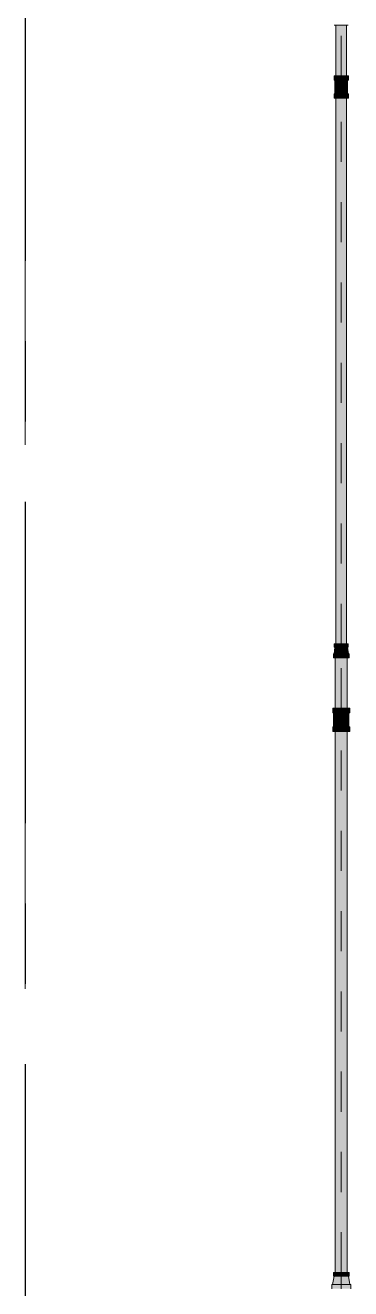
# Model space of a CAD drawing. Header units: millimetres. Extents: x -4000 to 187956, y -58990 to 162485.
# Drawn here: x 13000 to 14288, y 46950 to 51944 of the extents above; entities that cross this region are included whole.
import ezdxf

# ---------------------------------------------------------------- set-up
doc = ezdxf.new("R2010")
doc.units = ezdxf.units.MM
for name, pattern in [('Dash 1_16_', [317.5, 158.75, -158.75]), ('Grid Line', [2222.5, 1270, -317.5, 317.5, -317.5]), ('Grid Line 12_5mm', [2150, 1250, -300, 300, -300])]:
    doc.linetypes.add(name, pattern=pattern)
for name, color, linetype, lineweight in [('P-PIPE', 3, 'Continuous', 9), ('P-PIPE-CNTR', 3, 'Continuous', 9), ('S-GRID', 1, 'Continuous', 30)]:
    doc.layers.add(name, color=color, linetype=linetype, lineweight=lineweight)

# ---------------------------------------------------------------- blocks, each defined once
blk = doc.blocks.new('CMF2_NHAXUONG_A_rvt-1-FFS - TANG 1')
at = {"layer": 'S-GRID', "linetype": 'Grid Line 12_5mm', "lineweight": 9}
blk.add_line((13000, 161185.2), (13000, -16487.4), dxfattribs=at)
blk.add_line((13000, 161185.2), (13000, -16487.4), dxfattribs=at)

msp = doc.modelspace()

# ---------------------------------------------------------------- block references
at = {"lineweight": 5}
msp.add_blockref('CMF2_NHAXUONG_A_rvt-1-FFS - TANG 1', (0, 0), dxfattribs=at)

# ---------------------------------------------------------------- next in the draw order: hatches: boundary and pattern name
at = {"layer": 'P-PIPE', "transparency": 33554534}
for points in [[(14228.9, 51743.9), (14250, 51743.9), (14250, 51944.1), (14228.9, 51944.1), (14228.9, 51853.6)], [(14250, 51743.9), (14271.1, 51743.9), (14270.4, 51944.1), (14250, 51944.1), (14250, 51853.6)], [(14229.8, 51727.2), (14250, 51727.2), (14250, 51743.9), (14221.4, 51743.9), (14222.3, 51727.2), (14225.2, 51727.2)], [(14250, 51727.2), (14278.6, 51727.2), (14277.7, 51743.9), (14250, 51743.9)], [(14248.4, 51673.3), (14250, 51673.3), (14250, 51679.1), (14240.8, 51681.4), (14233.9, 51686.9), (14231.7, 51689.6), (14229.2, 51696.3), (14229.2, 51704.1), (14233.9, 51713.6), (14237.7, 51717.2), (14244.3, 51720.3), (14250, 51721.4), (14250, 51727.2), (14224.7, 51727.2), (14225.6, 51673.3), (14246.7, 51673.3)], [(14250, 51676.1), (14256.2, 51676.9), (14262.1, 51679.4), (14267.1, 51683.2), (14270.9, 51688.2), (14273.3, 51694), (14274.1, 51700.2), (14273.3, 51706.5), (14270.9, 51712.3), (14267.1, 51717.3), (14262.1, 51721.1), (14256.2, 51723.5), (14250, 51724.3), (14243.8, 51723.5), (14237.9, 51721.1), (14233, 51717.3), (14229.1, 51712.3), (14226.7, 51706.5), (14225.9, 51700.2), (14226.7, 51694), (14229.1, 51688.2), (14233, 51683.2), (14237.9, 51679.4), (14243.8, 51676.9)], [(14250, 51683.5), (14254.3, 51684.1), (14261.8, 51688.4), (14266.1, 51695.9), (14266.1, 51704.6), (14261.8, 51712), (14254.3, 51716.4), (14245.7, 51716.4), (14238.2, 51712), (14233.9, 51704.6), (14233.9, 51695.9), (14238.2, 51688.4), (14245.7, 51684.1)], [(14267.9, 51673.3), (14275.3, 51673.3), (14274.4, 51727.2), (14250, 51727.2), (14250, 51721.4), (14259.2, 51719), (14266.1, 51713.6), (14268.3, 51710.9), (14270.8, 51704.1), (14270.8, 51696.3), (14266.1, 51686.9), (14262.3, 51683.3), (14255.7, 51680.1), (14250, 51679.1), (14250, 51673.3), (14265.3, 51673.3)], [(14250, 51656.6), (14250, 51673.3), (14221.4, 51673.3), (14222.3, 51656.6), (14242.6, 51656.6)], [(14250, 49498.7), (14250, 51656.6), (14228.9, 51656.6), (14229.6, 49498.7), (14244.5, 49498.7)], [(14270.2, 51656.6), (14278.6, 51656.6), (14277.7, 51673.3), (14250, 51673.3), (14250, 51656.6), (14264.3, 51656.6)], [(14250, 49498.7), (14271.1, 49498.7), (14270.4, 51656.6), (14250, 51656.6), (14250, 49809.5)], [(14250, 49485.4), (14277.4, 49485.4), (14276.4, 49498.7), (14222.7, 49498.7), (14223.6, 49485.4), (14242.9, 49485.4)], [(14228.2, 49444.1), (14280.8, 49444.1), (14279.8, 49459), (14219.2, 49459), (14220.3, 49444.1), (14223.3, 49444.1)], [(14269.9, 49459), (14278.1, 49459), (14273.9, 49485.4), (14225.2, 49485.4), (14222.9, 49459), (14264, 49459)], [(14225.9, 49244.5), (14250, 49244.5), (14250, 49444.1), (14225.9, 49444.1)], [(14267.1, 49244.5), (14274.1, 49244.5), (14273.3, 49444.1), (14250, 49444.1), (14250, 49244.5), (14262.1, 49244.5)], [(14250, 49226.1), (14250, 49244.5), (14216.2, 49244.5), (14217.4, 49226.1), (14241.3, 49226.1)], [(14273.9, 49226.1), (14283.8, 49226.1), (14282.6, 49244.5), (14250, 49244.5), (14250, 49226.1), (14266.9, 49226.1)], [(14224, 49170.4), (14250, 49170.4), (14250, 49177.1), (14242.6, 49178.5), (14236.3, 49182.2), (14231.7, 49187.6), (14229.2, 49194.5), (14229.2, 49202.1), (14231.7, 49208.9), (14236.3, 49214.4), (14242.6, 49218.1), (14250, 49219.4), (14250, 49226.1), (14220, 49225.5), (14221, 49170.4)], [(14250, 49174.2), (14256.2, 49175), (14262.1, 49177.4), (14267.1, 49181.2), (14270.9, 49186.2), (14273.3, 49192), (14274.1, 49198.3), (14273.3, 49204.5), (14270.9, 49210.3), (14267.1, 49215.3), (14262.1, 49219.2), (14256.2, 49221.6), (14250, 49222.4), (14243.8, 49221.6), (14237.9, 49219.2), (14233, 49215.3), (14229.1, 49210.3), (14226.7, 49204.5), (14225.9, 49198.3), (14226.7, 49192), (14229.1, 49186.2), (14233, 49181.2), (14237.9, 49177.4), (14243.8, 49175)], [(14250, 49181.6), (14254.3, 49182.1), (14261.8, 49186.5), (14266.1, 49193.9), (14266.1, 49202.6), (14261.8, 49210.1), (14254.3, 49214.4), (14245.7, 49214.4), (14238.2, 49210.1), (14233.9, 49202.6), (14233.9, 49193.9), (14238.2, 49186.5), (14245.7, 49182.1)], [(14276, 49170.4), (14280, 49170.4), (14279, 49226.1), (14250, 49225.5), (14250, 49219.4), (14257.5, 49218.1), (14263.7, 49214.4), (14268.3, 49208.9), (14270.8, 49202.1), (14270.8, 49194.5), (14268.3, 49187.6), (14263.7, 49182.2), (14257.5, 49178.5), (14250, 49177.1), (14250, 49170.4), (14271.2, 49170.4)], [(14250, 49152), (14250, 49170.4), (14216.2, 49170.4), (14217.4, 49152), (14241.3, 49152)], [(14243.8, 47014.2), (14250, 47014.2), (14250, 49152), (14225.9, 49152), (14226.7, 47014.2), (14237.9, 47014.2)], [(14283.8, 49152), (14282.6, 49170.4), (14250, 49170.4), (14250, 49152), (14282.6, 49152)], [(14256.2, 47014.2), (14274.1, 47014.2), (14273.3, 49152), (14250, 49152), (14250, 47014.2)], [(14267.3, 46966.7), (14284.5, 46966.7), (14277.1, 46999.3), (14221.9, 46999.3), (14216.6, 46966.7), (14258.9, 46966.7)], [(14250, 46999.3), (14280.8, 46999.3), (14279.8, 47014.2), (14219.2, 47014.2), (14220.3, 46999.3), (14242, 46999.3)], [(14223.4, 46949.9), (14287.7, 46949.9), (14287.7, 46966.7), (14212.4, 46966.7), (14212.4, 46949.9), (14217.4, 46949.9)]]:
    msp.add_hatch(color=1, dxfattribs=at).paths.add_polyline_path(points)

# ---------------------------------------------------------------- next in the draw order: linework, layer by layer
at = {"layer": 'P-PIPE', "color": 20, "lineweight": 13}
for p, q in [((14222.7, 51944.1), (14277.4, 51944.1)), ((14222.7, 51944.1), (14228.7, 51944.1)), ((14228.9, 51944.1), (14228.9, 51743.9)), ((14229.6, 51944.1), (14228.9, 51944.1)), ((14268.3, 51944.1), (14231.7, 51944.1)), ((14231.7, 51944.1), (14268.4, 51944.1)), ((14271.1, 51944.1), (14270.4, 51944.1)), ((14271.1, 51743.9), (14271.1, 51944.1)), ((14271.3, 51944.1), (14277.4, 51944.1)), ((14221.4, 51743.9), (14221.4, 51727.2)), ((14228.8, 51743.9), (14221.4, 51743.9)), ((14250, 51743.9), (14221.4, 51743.9)), ((14228.9, 51743.9), (14229.6, 51743.9)), ((14229.7, 51743.9), (14235.1, 51743.9)), ((14235, 51743.9), (14229.8, 51743.9)), ((14235.6, 51743.9), (14264.4, 51743.9)), ((14250, 51743.9), (14235.7, 51743.9)), ((14264.3, 51743.9), (14250, 51743.9)), ((14278.6, 51743.9), (14250, 51743.9)), ((14264.9, 51743.9), (14270.3, 51743.9)), ((14270.2, 51743.9), (14265, 51743.9)), ((14270.4, 51743.9), (14271.1, 51743.9)), ((14278.6, 51743.9), (14271.2, 51743.9)), ((14278.6, 51727.2), (14278.6, 51743.9)), ((14221.4, 51727.2), (14224.6, 51727.2)), ((14221.4, 51727.2), (14250, 51727.2)), ((14224.7, 51727.2), (14224.7, 51673.3)), ((14225.6, 51727.2), (14224.7, 51727.2)), ((14225.6, 51727.2), (14224.7, 51727.2)), ((14225.5, 51727.2), (14234.7, 51727.2)), ((14234.6, 51727.2), (14225.6, 51727.2)), ((14242.6, 51727.2), (14225.6, 51727.2)), ((14241.9, 51727.2), (14235.6, 51727.2)), ((14235.7, 51727.2), (14241.9, 51727.2)), ((14243.4, 51727.2), (14250, 51727.2)), ((14250, 51727.2), (14243.5, 51727.2)), ((14250, 51727.2), (14243.5, 51727.2)), ((14250, 51727.2), (14256.6, 51727.2)), ((14250, 51727.2), (14278.6, 51727.2)), ((14256.5, 51727.2), (14250, 51727.2)), ((14256.5, 51727.2), (14250, 51727.2)), ((14275.3, 51727.2), (14257.4, 51727.2)), ((14258.1, 51727.2), (14264.3, 51727.2)), ((14264.4, 51727.2), (14258.1, 51727.2)), ((14265.3, 51727.2), (14274.5, 51727.2)), ((14275.3, 51727.2), (14265.4, 51727.2)), ((14275.3, 51673.3), (14275.3, 51727.2)), ((14275.4, 51727.2), (14278.6, 51727.2)), ((14221.4, 51673.3), (14221.4, 51656.6)), ((14224.6, 51673.3), (14221.4, 51673.3)), ((14250, 51673.3), (14221.4, 51673.3)), ((14221.4, 51656.6), (14228.8, 51656.6)), ((14221.4, 51656.6), (14250, 51656.6)), ((14224.7, 51673.3), (14234.6, 51673.3)), ((14224.7, 51673.3), (14242.6, 51673.3)), ((14234.7, 51673.3), (14225.5, 51673.3)), ((14228.9, 51656.6), (14228.9, 49498.7)), ((14229.6, 51656.6), (14228.9, 51656.6)), ((14235.1, 51656.6), (14229.7, 51656.6)), ((14229.8, 51656.6), (14235, 51656.6)), ((14235.6, 51673.3), (14241.9, 51673.3)), ((14264.4, 51656.6), (14235.6, 51656.6)), ((14241.9, 51673.3), (14235.7, 51673.3)), ((14235.7, 51656.6), (14250, 51656.6)), ((14250, 51673.3), (14243.4, 51673.3)), ((14243.5, 51673.3), (14250, 51673.3)), ((14243.5, 51673.3), (14250, 51673.3)), ((14256.6, 51673.3), (14250, 51673.3)), ((14278.6, 51673.3), (14250, 51673.3)), ((14250, 51673.3), (14256.5, 51673.3)), ((14250, 51673.3), (14256.5, 51673.3)), ((14250, 51656.6), (14264.3, 51656.6)), ((14250, 51656.6), (14278.6, 51656.6)), ((14257.4, 51673.3), (14274.4, 51673.3)), ((14264.3, 51673.3), (14258.1, 51673.3)), ((14258.1, 51673.3), (14264.4, 51673.3)), ((14270.3, 51656.6), (14264.9, 51656.6)), ((14265, 51656.6), (14270.2, 51656.6)), ((14274.5, 51673.3), (14265.3, 51673.3)), ((14265.4, 51673.3), (14274.4, 51673.3)), ((14271.1, 51656.6), (14270.4, 51656.6)), ((14271.1, 49498.7), (14271.1, 51656.6)), ((14271.2, 51656.6), (14278.6, 51656.6)), ((14274.4, 51673.3), (14275.3, 51673.3)), ((14274.4, 51673.3), (14275.3, 51673.3)), ((14278.6, 51673.3), (14275.4, 51673.3)), ((14278.6, 51656.6), (14278.6, 51673.3)), ((14222.7, 49498.7), (14222.7, 49485.4)), ((14226.3, 49498.7), (14222.7, 49498.7)), ((14277.4, 49498.7), (14222.7, 49498.7)), ((14228.7, 49498.7), (14226.3, 49498.7)), ((14228.9, 49498.7), (14229.6, 49498.7)), ((14231.7, 49498.7), (14268.3, 49498.7)), ((14268.4, 49498.7), (14231.7, 49498.7)), ((14270.4, 49498.7), (14271.1, 49498.7)), ((14277.4, 49498.7), (14271.3, 49498.7)), ((14277.4, 49485.4), (14277.4, 49498.7)), ((14219.2, 49459), (14219.2, 49444.1)), ((14221.7, 49459), (14219.2, 49459)), ((14280.8, 49459), (14219.2, 49459)), ((14219.2, 49444.1), (14280.8, 49444.1)), ((14219.2, 49444.1), (14225.7, 49444.1)), ((14225.2, 49485.4), (14221.9, 49459)), ((14222.7, 49485.4), (14277.4, 49485.4)), ((14222.7, 49485.4), (14225, 49485.4)), ((14242, 49459), (14223.3, 49459)), ((14225.9, 49444.1), (14225.9, 49244.5)), ((14228, 49444.1), (14225.9, 49444.1)), ((14226.3, 49485.4), (14242.9, 49485.4)), ((14226.5, 49444.1), (14228.2, 49444.1)), ((14229, 49444.1), (14271, 49444.1)), ((14270.9, 49444.1), (14229.1, 49444.1)), ((14257.3, 49459), (14242.7, 49459)), ((14243.6, 49485.4), (14256.4, 49485.4)), ((14257.1, 49485.4), (14273.7, 49485.4)), ((14276.7, 49459), (14258, 49459)), ((14271.8, 49444.1), (14273.5, 49444.1)), ((14274.1, 49444.1), (14272, 49444.1)), ((14274.1, 49244.5), (14274.1, 49444.1)), ((14274.3, 49444.1), (14280.8, 49444.1)), ((14278.1, 49459), (14274.8, 49485.4)), ((14275, 49485.4), (14277.4, 49485.4)), ((14280.8, 49459), (14278.3, 49459)), ((14280.8, 49444.1), (14280.8, 49459)), ((14216.2, 49244.5), (14216.2, 49226.1)), ((14225.8, 49244.5), (14216.2, 49244.5)), ((14250, 49244.5), (14216.2, 49244.5)), ((14225.9, 49244.5), (14232.9, 49244.5)), ((14232.9, 49244.5), (14226.6, 49244.5)), ((14250, 49244.5), (14233.1, 49244.5)), ((14233.1, 49244.5), (14266.9, 49244.5)), ((14266.9, 49244.5), (14250, 49244.5)), ((14283.8, 49244.5), (14250, 49244.5)), ((14273.4, 49244.5), (14267.1, 49244.5)), ((14267.1, 49244.5), (14274.1, 49244.5)), ((14283.8, 49244.5), (14274.2, 49244.5)), ((14283.8, 49226.1), (14283.8, 49244.5)), ((14216.2, 49226.1), (14219.8, 49226.1)), ((14216.2, 49226.1), (14250, 49226.1)), ((14220, 49226.1), (14220, 49170.4)), ((14241.2, 49226.1), (14220, 49226.1)), ((14241.2, 49226.1), (14220, 49226.1)), ((14221, 49226.1), (14241.3, 49226.1)), ((14242.2, 49226.1), (14250, 49226.1)), ((14250, 49226.1), (14242.2, 49226.1)), ((14250, 49226.1), (14242.2, 49226.1)), ((14250, 49226.1), (14257.8, 49226.1)), ((14250, 49226.1), (14283.8, 49226.1)), ((14257.8, 49226.1), (14250, 49226.1)), ((14257.8, 49226.1), (14250, 49226.1)), ((14258.7, 49226.1), (14279, 49226.1)), ((14280, 49226.1), (14258.8, 49226.1)), ((14280, 49226.1), (14258.8, 49226.1)), ((14280, 49170.4), (14280, 49226.1)), ((14280.2, 49226.1), (14283.8, 49226.1)), ((14216.2, 49170.4), (14216.2, 49152)), ((14219.8, 49170.4), (14216.2, 49170.4)), ((14250, 49170.4), (14216.2, 49170.4)), ((14216.2, 49152), (14217.4, 49152)), ((14216.2, 49152), (14250, 49152)), ((14217.4, 49152), (14225.8, 49152)), ((14220, 49170.4), (14241.2, 49170.4)), ((14220, 49170.4), (14241.2, 49170.4)), ((14241.3, 49170.4), (14221, 49170.4)), ((14225.9, 49152), (14225.9, 47014.2)), ((14232.9, 49152), (14225.9, 49152)), ((14226.6, 49152), (14232.9, 49152)), ((14233.1, 49152), (14250, 49152)), ((14266.9, 49152), (14233.1, 49152)), ((14250, 49170.4), (14242.2, 49170.4)), ((14242.2, 49170.4), (14250, 49170.4)), ((14242.2, 49170.4), (14250, 49170.4)), ((14257.8, 49170.4), (14250, 49170.4)), ((14283.8, 49170.4), (14250, 49170.4)), ((14250, 49170.4), (14257.8, 49170.4)), ((14250, 49170.4), (14257.8, 49170.4)), ((14250, 49152), (14266.9, 49152)), ((14250, 49152), (14283.8, 49152)), ((14279, 49170.4), (14258.7, 49170.4)), ((14258.8, 49170.4), (14280, 49170.4)), ((14258.8, 49170.4), (14280, 49170.4)), ((14267.1, 49152), (14273.4, 49152)), ((14274.1, 49152), (14267.1, 49152)), ((14274.1, 47014.2), (14274.1, 49152)), ((14274.2, 49152), (14283.8, 49152)), ((14283.8, 49170.4), (14280.2, 49170.4)), ((14283.8, 49152), (14283.8, 49170.4)), ((14221.9, 46999.3), (14215.5, 46966.7)), ((14219.2, 47014.2), (14219.2, 46999.3)), ((14220.3, 47014.2), (14219.2, 47014.2)), ((14280.8, 47014.2), (14219.2, 47014.2)), ((14219.2, 46999.3), (14280.8, 46999.3)), ((14219.2, 46999.3), (14221.7, 46999.3)), ((14225.7, 47014.2), (14220.3, 47014.2)), ((14223.3, 46999.3), (14242, 46999.3)), ((14225.9, 47014.2), (14228, 47014.2)), ((14228.2, 47014.2), (14226.5, 47014.2)), ((14271, 47014.2), (14229, 47014.2)), ((14229.1, 47014.2), (14270.9, 47014.2)), ((14242.7, 46999.3), (14257.3, 46999.3)), ((14258, 46999.3), (14276.7, 46999.3)), ((14273.5, 47014.2), (14271.8, 47014.2)), ((14272, 47014.2), (14274.1, 47014.2)), ((14280.8, 47014.2), (14274.3, 47014.2)), ((14284.5, 46966.7), (14278.1, 46999.3)), ((14278.3, 46999.3), (14280.8, 46999.3)), ((14280.8, 46999.3), (14280.8, 47014.2)), ((14212.4, 46966.7), (14212.4, 46949.9)), ((14215.2, 46966.7), (14212.4, 46966.7)), ((14287.7, 46966.7), (14212.4, 46966.7)), ((14216.4, 46966.7), (14215.2, 46966.7)), ((14240.3, 46966.7), (14217.4, 46966.7)), ((14259, 46966.7), (14241, 46966.7)), ((14282.6, 46966.7), (14259.7, 46966.7)), ((14284.8, 46966.7), (14283.6, 46966.7)), ((14287.7, 46966.7), (14284.8, 46966.7)), ((14287.7, 46949.9), (14287.7, 46966.7))]:
    msp.add_line(p, q, dxfattribs=at)
for centre, radius, start, end in [((14250, 51700.2), 24.1, 90, 270), ((14250, 51700.2), 24.1, 90, 270), ((14250, 51700.2), 21.1, 90, 177.7452), ((14250, 51700.2), 21.1, 180, 192.7707), ((14250, 51700.2), 21.1, 195, 240), ((14250, 51700.2), 24.1, 270, 90), ((14250, 51700.2), 24.1, 270, 90), ((14250, 51700.2), 21.1, 32.2548, 90), ((14250, 51700.2), 21.1, 317.2293, 30), ((14250, 51700.2), 21.1, 242.2293, 267.7707), ((14250, 51700.2), 21.1, 270, 315), ((14250, 49198.3), 24.1, 90, 270), ((14250, 49198.3), 24.1, 165, 225), ((14250, 49198.3), 24.1, 90, 165), ((14250, 49198.3), 21.1, 150, 192.7707), ((14250, 49198.3), 21.1, 195, 210), ((14250, 49198.3), 21.1, 135, 150), ((14250, 49198.3), 21.1, 105, 128.0708), ((14250, 49198.3), 21.1, 90, 105), ((14250, 49198.3), 24.1, 270, 90), ((14250, 49198.3), 24.1, 270, 90), ((14250, 49198.3), 21.1, 39.3488, 90), ((14250, 49198.3), 21.1, 0, 36.9292), ((14250, 49198.3), 21.1, 331.0876, 345), ((14250, 49198.3), 21.1, 345, 0), ((14250, 49198.3), 21.1, 210, 240), ((14250, 49198.3), 24.1, 225, 270), ((14250, 49198.3), 21.1, 242.2293, 267.7707), ((14250, 49198.3), 21.1, 270, 315), ((14250, 49198.3), 21.1, 317.2293, 330)]:
    msp.add_arc(centre, radius, start, end, dxfattribs=at)
at = {"layer": 'P-PIPE', "color": 1}
for centre, start, end in [((14250, 51700.2), 0, 180), ((14250, 51700.2), 180, 0), ((14250, 49198.3), 0, 180), ((14250, 49198.3), 180, 0)]:
    msp.add_arc(centre, 16.7, start, end, dxfattribs=at)
at = {"layer": 'P-PIPE-CNTR', "color": 1, "linetype": 'Dash 1_16_'}
for p, q in [((14250, 51743.9), (14250, 51944.1)), ((14250, 51743.9), (14250, 51944.1)), ((14225, 51700.2), (14275, 51700.2)), ((14250, 51675.2), (14250, 51725.2)), ((14250, 49498.7), (14250, 51656.6)), ((14250, 49498.7), (14250, 51656.6)), ((14250, 49244.5), (14250, 49444.1)), ((14250, 49244.5), (14250, 49444.1)), ((14225, 49198.3), (14275, 49198.3)), ((14250, 49173.3), (14250, 49223.3)), ((14250, 47014.2), (14250, 49152)), ((14250, 47014.2), (14250, 49152))]:
    msp.add_line(p, q, dxfattribs=at)
at = {"layer": 'P-PIPE-CNTR', "color": 20, "lineweight": 13}
for p, q in [((14250, 51743.9), (14250, 51724.3)), ((14250, 51724.3), (14250, 51721.4)), ((14250, 51721.4), (14250, 51717.9)), ((14250, 51716.9), (14250, 51683.5)), ((14250, 51683.5), (14250, 51679.5)), ((14250, 51679.1), (14250, 51677.8)), ((14250, 51676.1), (14250, 51656.6)), ((14250, 49444.1), (14250, 49498.7)), ((14250, 49244.5), (14250, 49226.1)), ((14250, 49225.5), (14250, 49222.4)), ((14250, 49222.4), (14250, 49219.4)), ((14250, 49219.4), (14250, 49215.9)), ((14250, 49215), (14250, 49181.6)), ((14250, 49181.6), (14250, 49177.6)), ((14250, 49177.1), (14250, 49175.8)), ((14250, 49174.2), (14250, 49152)), ((14250, 46949.9), (14250, 47014.2))]:
    msp.add_line(p, q, dxfattribs=at)
at = {"layer": 'S-GRID', "linetype": 'Grid Line'}
msp.add_line((13000, 161185.2), (13000, -16487.4), dxfattribs=at)

doc.saveas('drawing.dxf')
